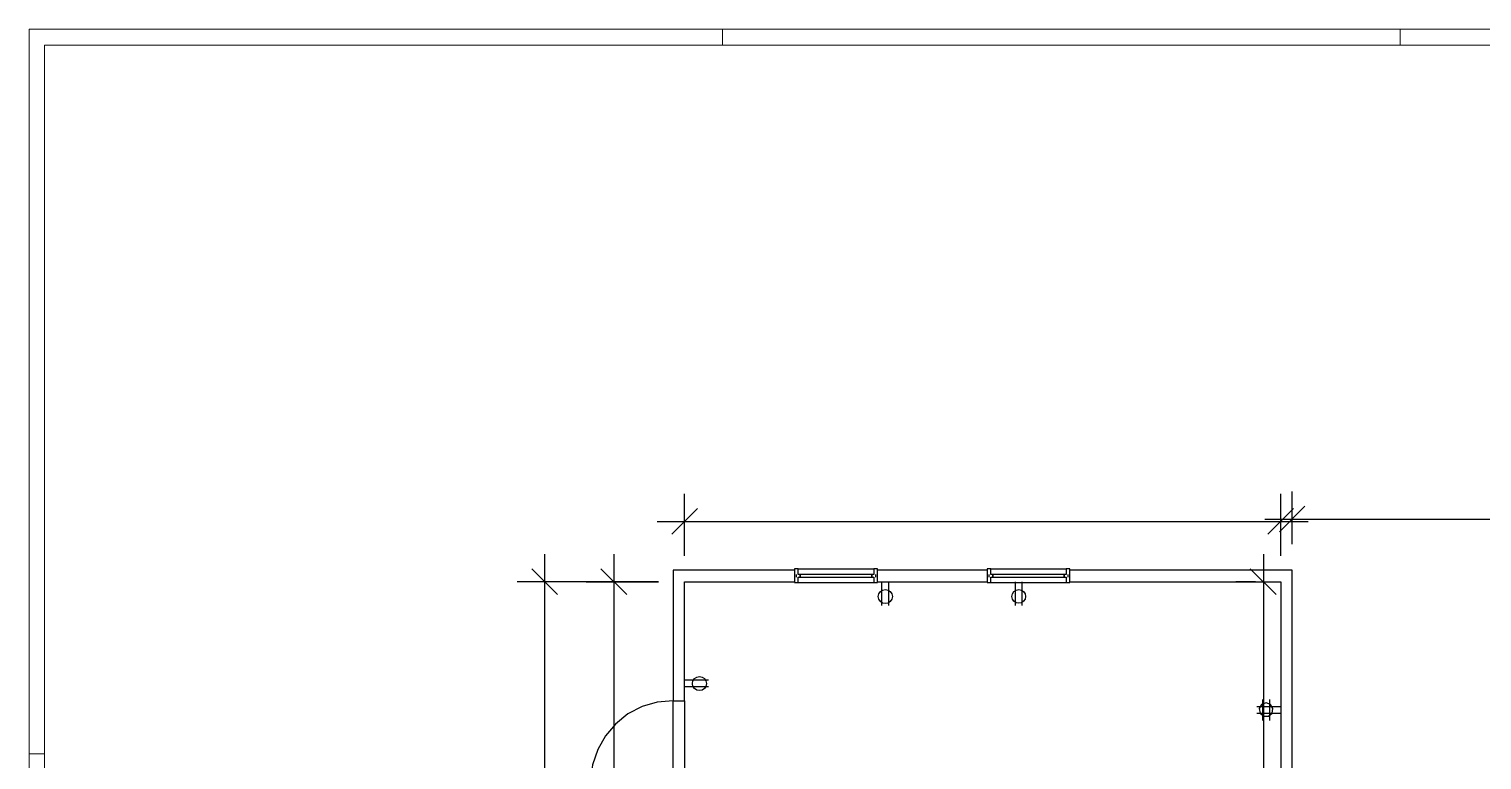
# Model space of a CAD drawing. Header units: inches. Extents: x -625442 to 34963, y -27993 to 66986.
# Drawn here: x 1755 to 2375, y 6900 to 7212 of the extents above; entities that cross this region are included whole.
import ezdxf

# ---------------------------------------------------------------- set-up
doc = ezdxf.new("R2010")
doc.units = ezdxf.units.IN
doc.header["$LTSCALE"] = 0.5
doc.header["$MEASUREMENT"] = 0
doc.layers.add('P-PATTERN', color=147, linetype='Continuous')

msp = doc.modelspace()

# ---------------------------------------------------------------- linework, layer by layer
at = {"layer": 'P-PATTERN', "color": 7, "lineweight": 9}
for points in [[(1754.59638, 7212.40315), (1754.59638, 5986.51567), (3613.383, 5986.51567), (3613.383, 7212.40315)], [(1761.24818, 7205.55571), (1761.24818, 5993.36311), (3498.93293, 5993.36311), (3498.93293, 7205.55571)]]:
    msp.add_lwpolyline(points, close=True, dxfattribs=at)
for points in [[(2050.99273, 7212.40315), (2050.99273, 7205.55571)], [(2340.54164, 7212.40315), (2340.54164, 7205.55571)], [(1754.59638, 6902.50756), (1761.24818, 6902.50756)]]:
    msp.add_lwpolyline(points, dxfattribs=at)
at = {"layer": 'P-PATTERN', "color": 7, "lineweight": 25}
for points in [[(2034.75452, 6987.22018), (2034.75452, 7013.63174)], [(2289.4793, 6987.22018), (2289.4793, 7013.63174)], [(2294.37033, 6992.11121), (2294.37033, 7014.60994)], [(2040.23247, 7007.37122), (2029.27656, 6996.41532)], [(2284.00135, 6996.41532), (2294.95725, 7007.37122)], [(2299.84828, 7008.34943), (2288.89238, 6997.39352)], [(2023.01605, 7001.89327), (2301.21777, 7001.89327)], [(2282.63186, 7002.87148), (2583.33232, 7002.87148)], [(1974.88832, 6987.80711), (1974.88832, 6477.37933)], [(2004.43014, 6987.80711), (2004.43014, 6689.06306)], [(2282.04494, 6987.80711), (2282.04494, 6875.1178)], [(1980.36628, 6970.59068), (1969.41037, 6981.54659)], [(2081.70839, 6980.95967), (2029.86349, 6980.95967), (2029.86349, 6925.20194), (2023.01605, 6924.61501), (2016.55989, 6922.6586), (2010.49501, 6919.52834), (2005.2127, 6915.22424), (2000.9086, 6910.13757), (1997.5827, 6904.26833), (1995.43064, 6897.81217), (1994.45244, 6890.96473)], [(2010.10373, 6970.59068), (1998.95219, 6981.54659)], [(2083.27352, 6975.67735), (2083.27352, 6978.02505), (2084.05609, 6978.02505), (2084.05609, 6979.1989), (2083.27352, 6979.1989), (2083.27352, 6981.54659), (2081.70839, 6981.54659), (2081.70839, 6975.67735), (2083.27352, 6975.67735), (2115.55431, 6975.67735)], [(2082.49096, 6978.02505), (2082.49096, 6979.1989)], [(2083.27352, 6981.54659), (2115.55431, 6981.54659)], [(2116.33688, 6979.1989), (2116.33688, 6978.02505)], [(2164.07332, 6980.95967), (2117.11944, 6980.95967)], [(2165.63845, 6975.67735), (2165.63845, 6978.02505), (2166.42101, 6978.02505), (2166.42101, 6979.1989), (2165.63845, 6979.1989), (2165.63845, 6981.54659), (2164.07332, 6981.54659), (2164.07332, 6975.67735), (2165.63845, 6975.67735), (2197.7236, 6975.67735)], [(2164.85589, 6978.02505), (2164.85589, 6979.1989)], [(2165.63845, 6981.54659), (2197.7236, 6981.54659)], [(2198.50616, 6979.1989), (2198.50616, 6978.02505)], [(2347.19344, 6839.90239), (2294.37033, 6839.90239), (2294.37033, 6980.95967), (2199.28873, 6980.95967)], [(2287.52289, 6970.59068), (2276.37134, 6981.54659)], [(1992.69167, 6976.06864), (2023.60297, 6976.06864), (1963.14985, 6976.06864)], [(2034.75452, 6925.20194), (2034.75452, 6976.06864), (2081.70839, 6976.06864)], [(2117.11944, 6976.06864), (2164.07332, 6976.06864)], [(2119.07585, 6965.8953), (2119.07585, 6976.06864)], [(2122.01047, 6965.8953), (2122.01047, 6976.06864)], [(2176.20307, 6965.8953), (2176.20307, 6976.06864)], [(2178.94205, 6965.8953), (2178.94205, 6976.06864)], [(2199.28873, 6976.06864), (2289.4793, 6976.06864), (2289.4793, 6886.85627), (2237.43875, 6886.85627), (2237.43875, 6878.05242)], [(2278.71904, 6976.06864), (2270.30647, 6976.06864)], [(2044.92786, 6934.00579), (2034.75452, 6934.00579)], [(2044.92786, 6931.07117), (2034.75452, 6931.07117)], [(2281.8493, 6916.78937), (2281.8493, 6925.78886)], [(2284.78391, 6916.78937), (2284.78391, 6925.78886)], [(2279.30596, 6922.6586), (2289.4793, 6922.6586)], [(2279.30596, 6919.91963), (2289.4793, 6919.91963)]]:
    msp.add_lwpolyline(points, dxfattribs=at)
for points in [[(2084.05609, 6978.02505), (2114.77175, 6978.02505), (2114.77175, 6979.1989), (2084.05609, 6979.1989)], [(2115.55431, 6978.02505), (2115.55431, 6975.67735), (2117.11944, 6975.67735), (2117.11944, 6981.54659), (2115.55431, 6981.54659), (2115.55431, 6979.1989), (2114.77175, 6979.1989), (2114.77175, 6978.02505)], [(2166.42101, 6978.02505), (2196.94103, 6978.02505), (2196.94103, 6979.1989), (2166.42101, 6979.1989)], [(2197.7236, 6978.02505), (2197.7236, 6975.67735), (2199.28873, 6975.67735), (2199.28873, 6981.54659), (2197.7236, 6981.54659), (2197.7236, 6979.1989), (2196.94103, 6979.1989), (2196.94103, 6978.02505)], [(2029.86349, 6925.20194), (2034.75452, 6925.20194), (2034.75452, 6889.79089), (2029.86349, 6889.79089)], [(2283.21878, 6924.22373), (2281.26237, 6923.63681), (2280.28417, 6921.87604), (2280.67545, 6919.91963), (2282.24058, 6918.55014), (2284.19699, 6918.55014), (2285.76212, 6919.91963), (2286.1534, 6921.87604), (2285.1752, 6923.63681)]]:
    msp.add_lwpolyline(points, close=True, dxfattribs=at)
for centre, radius in [((2120.51565, 6969.74087), 3.00568), ((2177.55363, 6969.77656), 2.91586), ((2041.08229, 6932.51097), 3.00568)]:
    msp.add_circle(centre, radius, dxfattribs=at)

doc.saveas('drawing.dxf')
